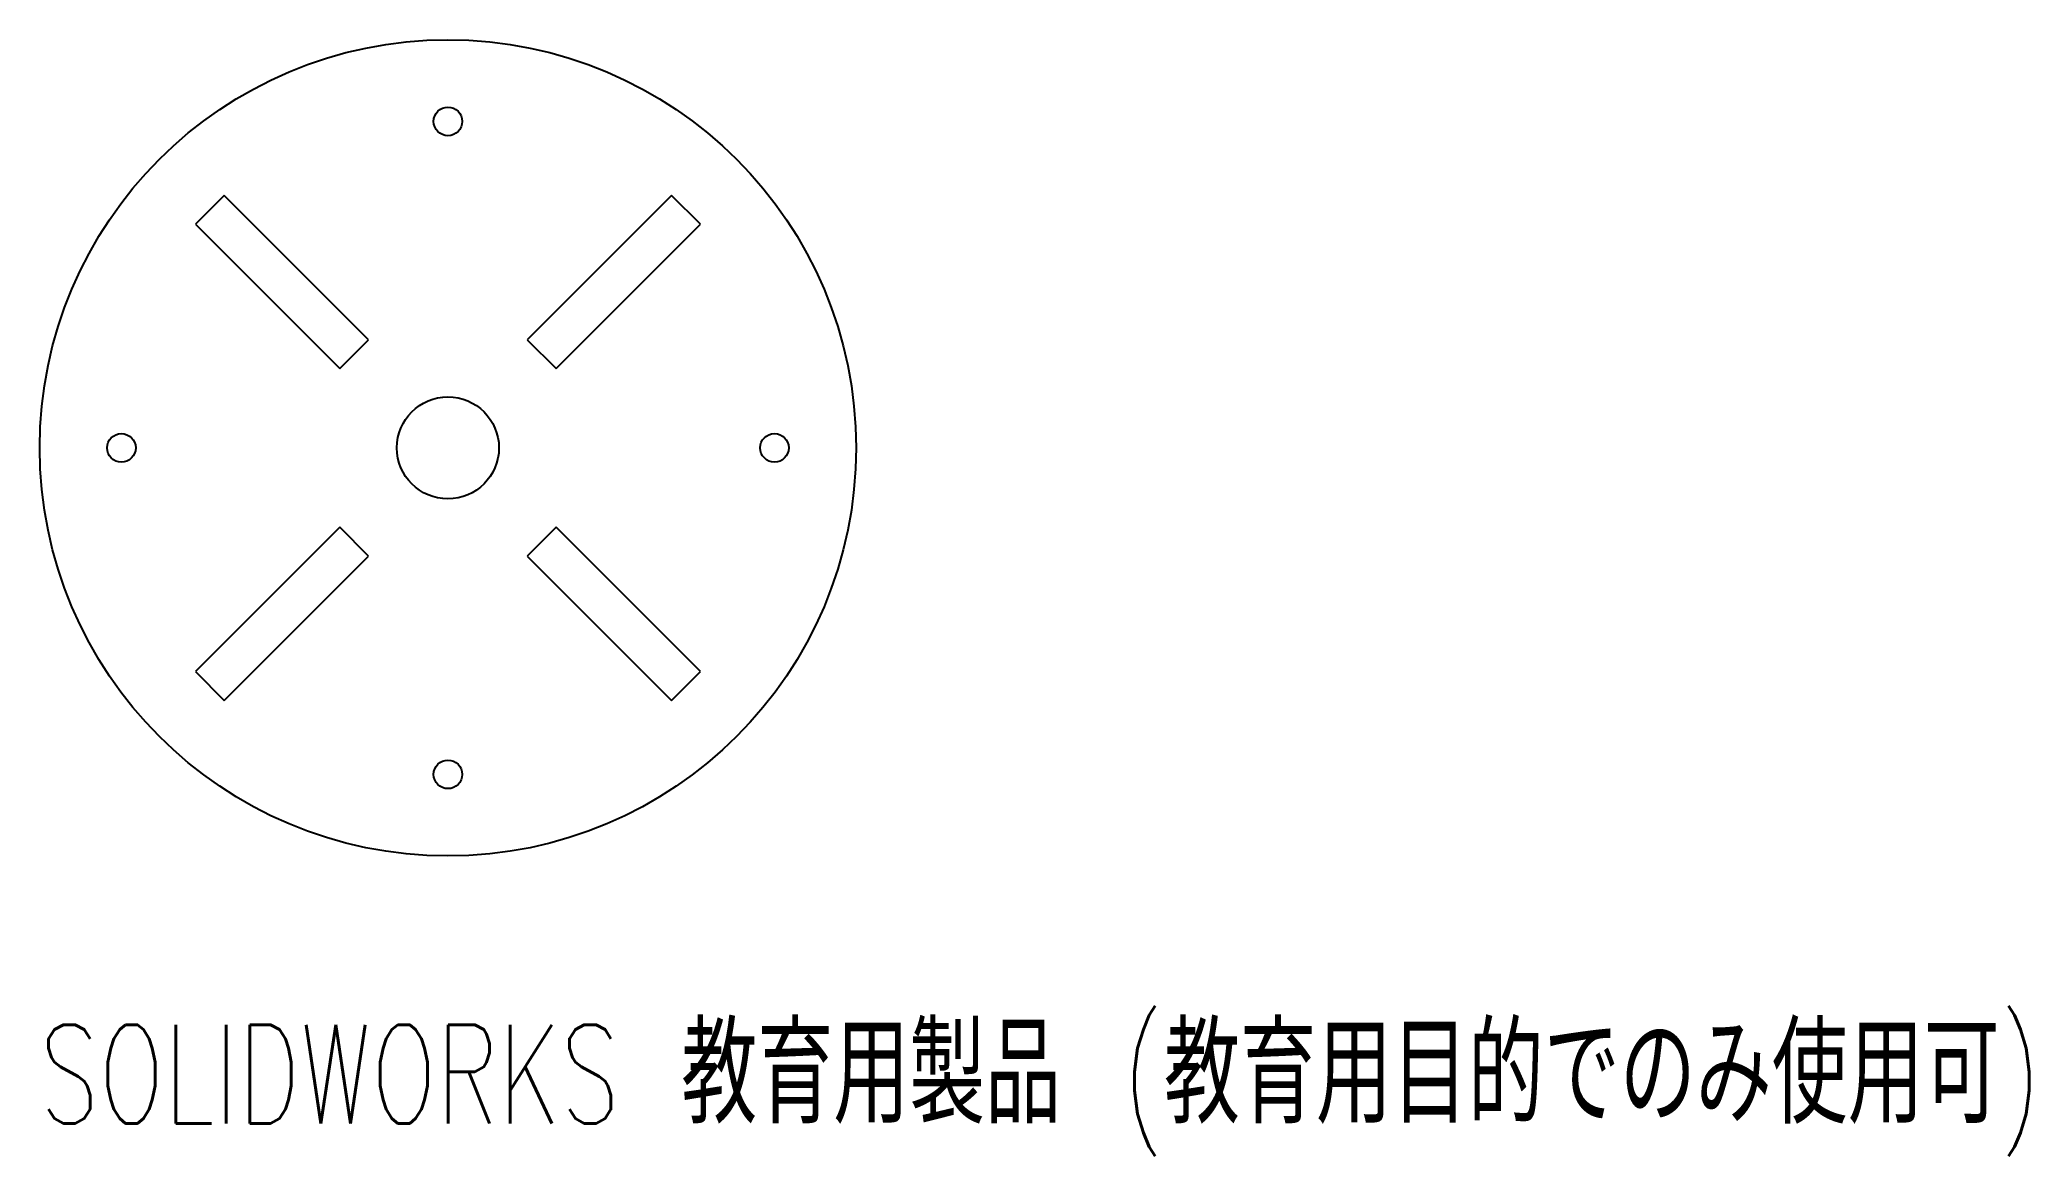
# Model space of a CAD drawing. Header units: millimetres. Extents: x -20 to 77.5, y -34.7 to 20.
import ezdxf

# ---------------------------------------------------------------- set-up
doc = ezdxf.new("R2010")
doc.units = ezdxf.units.MM
doc.styles.add('SLDTEXTSTYLE0', font='TXT', dxfattribs={"width": 0.7, "bigfont": 'bigfont'})

msp = doc.modelspace()

# ---------------------------------------------------------------- linework, layer by layer
at = {"color": 7, "linetype": 'Continuous', "lineweight": 25}
for p, q in [((-10.96, 12.374), (-12.374, 10.96)), ((-3.889, 5.303), (-10.96, 12.374)), ((10.96, 12.374), (3.889, 5.303)), ((12.374, 10.96), (10.96, 12.374)), ((-12.374, 10.96), (-5.303, 3.889)), ((5.303, 3.889), (12.374, 10.96)), ((-5.303, 3.889), (-3.889, 5.303)), ((3.889, 5.303), (5.303, 3.889)), ((-5.303, -3.889), (-12.374, -10.96)), ((-3.889, -5.303), (-5.303, -3.889)), ((5.303, -3.889), (3.889, -5.303)), ((12.374, -10.96), (5.303, -3.889)), ((-10.96, -12.374), (-3.889, -5.303)), ((3.889, -5.303), (10.96, -12.374)), ((-12.374, -10.96), (-10.96, -12.374)), ((10.96, -12.374), (12.374, -10.96))]:
    msp.add_line(p, q, dxfattribs=at)
for centre, radius in [((0, 0), 20), ((0, 16), 0.7), ((0, 0), 2.5), ((-16, 0), 0.7), ((16, 0), 0.7), ((0, -16), 0.7)]:
    msp.add_circle(centre, radius, dxfattribs=at)

# ---------------------------------------------------------------- texts
at = {"color": 7, "linetype": 'Continuous', "insert": (-20, -28.27), "char_height": 4.83362, "attachment_point": 1, "style": 'SLDTEXTSTYLE0'}
msp.add_mtext('SOLIDWORKS 教育用製品 (教育用目的でのみ使用可)', dxfattribs=at)

doc.saveas('drawing.dxf')
